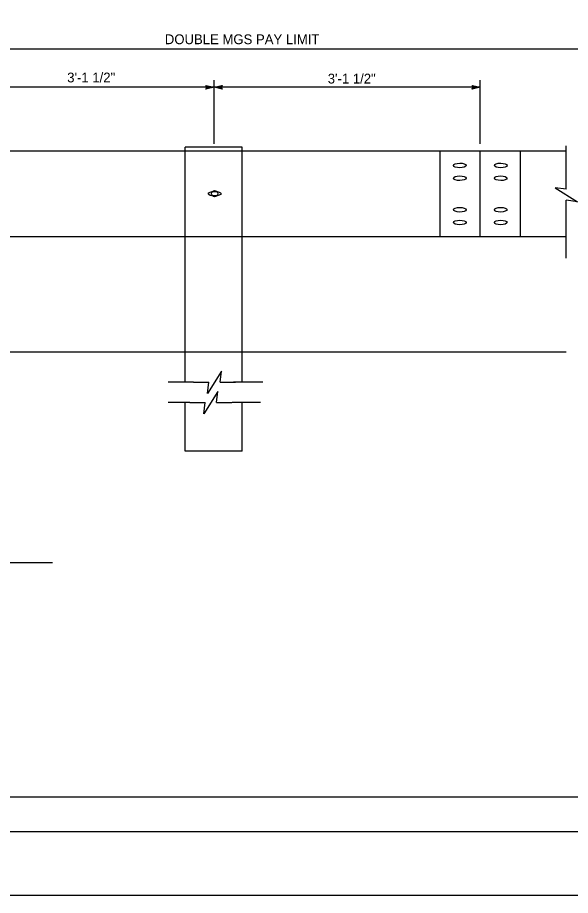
# Model space of a CAD drawing. Extents: x -894 to 866, y -476 to 714.
# Drawn here: x -120 to 275, y -476 to 150 of the extents above; entities that cross this region are included whole.
import ezdxf

# ---------------------------------------------------------------- set-up
doc = ezdxf.new("R2010")
doc.units = 0
for name, color, linetype in [('10 Sheet Format', 7, 'Continuous'), ('56 Stage 3 Anno', 7, 'Continuous'), ('57 Undefined', 7, 'Continuous'), ('60 Nongeo Data', 7, 'Continuous')]:
    doc.layers.add(name, color=color, linetype=linetype)

msp = doc.modelspace()

# ---------------------------------------------------------------- linework, layer by layer
at = {"layer": '10 Sheet Format'}
msp.add_line((-813.45, -406.04), (811.55, -406.04), dxfattribs=at)
for points in [[(-894.04, 713.56), (865.96, 713.56), (865.96, -476.44), (-894.04, -476.44)], [(-863.43, 668.96), (836.57, 668.96), (836.57, -431.04), (-863.43, -431.04)], [(-863.43, 668.96), (836.57, 668.96), (836.57, -431.04), (-863.43, -431.04)]]:
    msp.add_lwpolyline(points, close=True, dxfattribs=at)
at = {"layer": '56 Stage 3 Anno'}
for p, q in [((283.53, 127.6), (-169.62, 127.6)), ((20.35, 100.51), (-169.62, 100.51)), ((20.35, 60.09), (20.35, 105.51)), ((210.32, 100.51), (20.35, 100.51)), ((210.32, 60.09), (210.32, 105.51))]:
    msp.add_line(p, q, dxfattribs=at)
for points in [[(14.45, 101.83), (20.35, 100.51), (14.45, 99.2), (14.66, 99.55), (18.98, 100.5), (14.66, 101.48), (14.86, 101.13), (17.63, 100.51), (14.87, 99.9), (15.08, 100.24), (16.27, 100.51), (15.07, 100.78), (15.23, 100.51), (14.45, 99.2), (15.23, 100.51)], [(26.26, 99.19), (20.35, 100.51), (26.26, 101.82), (26.05, 101.47), (21.72, 100.51), (26.05, 99.54), (25.84, 99.89), (23.07, 100.5), (25.84, 101.12), (25.63, 100.77), (24.43, 100.5), (25.63, 100.24), (25.47, 100.51), (26.26, 101.82), (25.47, 100.51)], [(204.42, 101.83), (210.32, 100.51), (204.42, 99.2), (204.63, 99.55), (208.95, 100.5), (204.63, 101.48), (204.84, 101.13), (207.6, 100.51), (204.84, 99.9), (205.05, 100.24), (206.25, 100.51), (205.04, 100.78), (205.21, 100.51), (204.42, 99.2), (205.21, 100.51)]]:
    msp.add_lwpolyline(points, close=True, dxfattribs=at)
at = {"layer": '57 Undefined'}
msp.add_line((-264.33, -238.79), (-94.97, -238.79), dxfattribs=at)
at = {"layer": '60 Nongeo Data'}
for p, q in [((-0.2, -6.26), (-0.2, 57.71)), ((40.51, 57.71), (-0.2, 57.71)), ((40.51, -6.26), (40.51, 57.71)), ((271.69, 54.93), (271.69, 58.58)), ((106, 54.93), (-717.45, 54.93)), ((271.69, 54.93), (106, 54.93)), ((181.63, -6.26), (181.63, 54.93)), ((210.32, -6.26), (210.32, 54.93)), ((239.02, -6.26), (239.02, 54.93)), ((271.69, 38.79), (271.69, 54.93)), ((271.69, 27.79), (271.69, 38.79)), ((271.69, 8.79), (271.69, 19.79)), ((271.69, -21.4), (271.69, 8.79)), ((271.69, -6.26), (-717.18, -6.26)), ((-0.2, -88.56), (-0.2, -6.26)), ((40.51, -88.56), (40.51, -6.26)), ((271.69, -88.56), (-525.82, -88.56)), ((-0.2, -110.33), (-0.2, -88.56)), ((40.51, -109.79), (40.51, -88.56)), ((5.61, -110.11), (-12.28, -110.11)), ((5.61, -110.11), (16.61, -110.11)), ((24.61, -110.11), (35.61, -110.11)), ((55.13, -110.11), (34.17, -110.11)), ((2.98, -124.58), (-12.28, -124.58)), ((-0.2, -159.38), (-0.2, -124.75)), ((3.14, -124.6), (14.14, -124.6)), ((22.14, -124.6), (33.14, -124.6)), ((53.4, -124.58), (33.23, -124.58)), ((40.51, -159.38), (40.51, -124.75)), ((40.51, -159.38), (-0.2, -159.38))]:
    msp.add_line(p, q, dxfattribs=at)
for points in [[(271.69, 27.79), (263.69, 28.79), (279.69, 18.79), (271.69, 19.79)], [(24.61, -110.11), (25.61, -102.11), (15.61, -118.11), (16.61, -110.11)], [(22.14, -124.6), (23.14, -116.6), (13.14, -132.6), (14.14, -124.6)]]:
    msp.add_lwpolyline(points, dxfattribs=at)
msp.add_circle((20.78, 24.52), 2.2, dxfattribs=at)
for centre, major_axis in [((195.71, 44.7), (4.55, 0.05)), ((224.94, 44.7), (-4.55, 0.05)), ((195.71, 35.59), (4.55, 0.05)), ((224.94, 35.59), (-4.55, 0.05)), ((20.78, 24.52), (4.55, 0.05)), ((195.71, 13.08), (4.55, -0.05)), ((224.94, 13.08), (-4.55, -0.05)), ((195.71, 3.97), (4.55, -0.05)), ((224.94, 3.97), (-4.55, -0.05))]:
    msp.add_ellipse(centre, major_axis=major_axis, ratio=0.359611, dxfattribs=at)

# ---------------------------------------------------------------- texts
at = {"layer": '57 Undefined'}
for s, p in [('DOUBLE MGS PAY LIMIT', (-14.74, 131.26)), ('3\'-1 1/2"', (-84.42, 103.97)), ('3\'-1 1/2"', (101.49, 103.19))]:
    msp.add_text(s, height=7, dxfattribs=at).set_placement(p)

doc.saveas('drawing.dxf')
